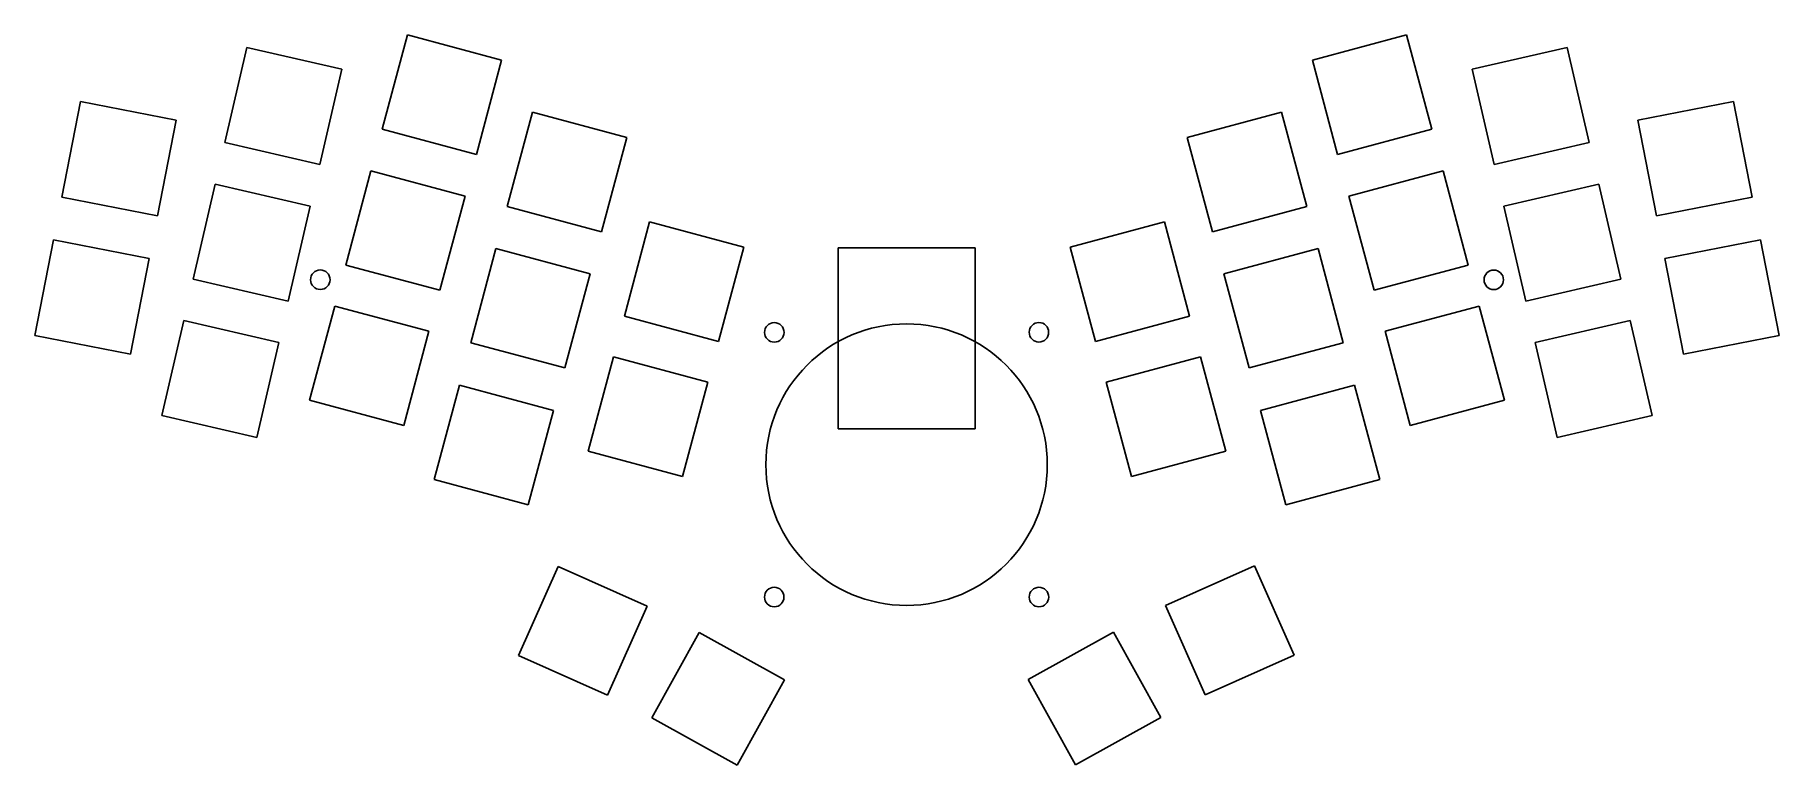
# Model space of a CAD drawing. Extents: x 24 to 274, y -145 to -41.
import ezdxf

# ---------------------------------------------------------------- set-up
doc = ezdxf.new("R2010")
doc.units = 0
doc.layers.add('BLACK', color=7, linetype='CONTINUOUS')

msp = doc.modelspace()

# ---------------------------------------------------------------- linework, layer by layer
at = {"layer": 'BLACK', "linetype": 'CONTINUOUS'}
for p, q in [((51.1143, -56.1055), (54.2637, -42.4643)), ((54.2637, -42.4643), (67.9048, -45.6136)), ((73.6991, -54.1979), (77.3226, -40.675)), ((77.3226, -40.675), (90.8456, -44.2984)), ((207.247, -44.2984), (220.77, -40.675)), ((220.77, -40.675), (224.394, -54.1979)), ((230.189, -45.6136), (243.83, -42.4643)), ((243.83, -42.4643), (246.98, -56.1055)), ((90.8456, -44.2984), (87.2221, -57.8214)), ((210.871, -57.8214), (207.247, -44.2984)), ((67.9048, -45.6136), (64.7555, -59.2548)), ((233.338, -59.2548), (230.189, -45.6136)), ((27.7024, -63.9717), (30.3737, -50.2289)), ((30.3737, -50.2289), (44.1165, -52.9003)), ((91.6564, -65.3021), (95.2799, -51.7791)), ((95.2799, -51.7791), (108.803, -55.4026)), ((189.291, -55.4026), (202.814, -51.7791)), ((202.814, -51.7791), (206.438, -65.3021)), ((253.977, -52.9003), (267.72, -50.229)), ((267.72, -50.229), (270.392, -63.9717)), ((44.1165, -52.9003), (41.4451, -66.6431)), ((87.2221, -57.8214), (73.6991, -54.1979)), ((224.394, -54.1979), (210.871, -57.8214)), ((256.649, -66.6431), (253.977, -52.9003)), ((64.7555, -59.2548), (51.1143, -56.1055)), ((108.803, -55.4026), (105.179, -68.9256)), ((192.915, -68.9256), (189.291, -55.4026)), ((246.98, -56.1055), (233.338, -59.2548)), ((46.5819, -75.7375), (49.7312, -62.0963)), ((49.7312, -62.0963), (63.3724, -65.2457)), ((68.4738, -73.7029), (72.0973, -60.1799)), ((72.0973, -60.1799), (85.6202, -63.8034)), ((212.474, -63.8034), (225.997, -60.1799)), ((225.997, -60.1799), (229.62, -73.7029)), ((234.722, -65.2457), (248.363, -62.0963)), ((248.363, -62.0963), (251.512, -75.7375)), ((41.4451, -66.6431), (27.7024, -63.9717)), ((85.6202, -63.8034), (81.9968, -77.3263)), ((216.097, -77.3263), (212.474, -63.8034)), ((270.392, -63.9717), (256.649, -66.6431)), ((63.3724, -65.2457), (60.2231, -78.8868)), ((105.179, -68.9256), (91.6564, -65.3021)), ((108.478, -81.03), (112.101, -67.5071)), ((112.101, -67.5071), (125.624, -71.1305)), ((172.468, -71.1305), (185.991, -67.5071)), ((185.991, -67.5071), (189.614, -81.03)), ((206.438, -65.3021), (192.915, -68.9256)), ((237.871, -78.8868), (234.722, -65.2457)), ((23.844, -83.8212), (26.5153, -70.0785)), ((26.5153, -70.0785), (40.2581, -72.7498)), ((257.836, -72.7498), (271.579, -70.0785)), ((271.579, -70.0785), (274.25, -83.8212)), ((86.419, -84.8486), (90.0424, -71.3256)), ((90.0424, -71.3256), (103.565, -74.9491)), ((125.624, -71.1305), (122.001, -84.6535)), ((139.155, -71.21), (158.83, -71.21)), ((139.155, -97.215), (139.155, -71.21)), ((158.83, -71.21), (158.83, -97.215)), ((176.091, -84.6535), (172.468, -71.1305)), ((194.529, -74.9491), (208.052, -71.3256)), ((208.052, -71.3256), (211.675, -84.8486)), ((40.2581, -72.7498), (37.5868, -86.4926)), ((81.9968, -77.3263), (68.4738, -73.7029)), ((103.565, -74.9491), (99.9419, -88.4721)), ((198.152, -88.4721), (194.529, -74.9491)), ((229.62, -73.7029), (216.097, -77.3263)), ((260.507, -86.4926), (257.836, -72.7498)), ((60.2231, -78.8868), (46.5819, -75.7375)), ((251.512, -75.7375), (237.871, -78.8868)), ((63.2738, -93.1097), (66.8972, -79.5867)), ((66.8972, -79.5867), (80.4202, -83.2102)), ((217.674, -83.2102), (231.197, -79.5867)), ((231.197, -79.5867), (234.82, -93.1097)), ((42.0681, -95.2892), (45.2174, -81.6481)), ((45.2174, -81.6481), (58.8585, -84.7974)), ((122.001, -84.6535), (108.478, -81.03)), ((189.614, -81.03), (176.091, -84.6535)), ((239.235, -84.7974), (252.877, -81.6481)), ((252.877, -81.6481), (256.026, -95.2892)), ((37.5868, -86.4926), (23.844, -83.8212)), ((58.8585, -84.7974), (55.7092, -98.4385)), ((80.4202, -83.2102), (76.7967, -96.7331)), ((99.9419, -88.4721), (86.419, -84.8486)), ((211.675, -84.8486), (198.152, -88.4721)), ((221.297, -96.7331), (217.674, -83.2102)), ((242.385, -98.4385), (239.235, -84.7974)), ((274.25, -83.8212), (260.507, -86.4926)), ((103.285, -100.412), (106.909, -86.8893)), ((106.909, -86.8893), (120.432, -90.5128)), ((177.662, -90.5128), (191.185, -86.8893)), ((191.185, -86.8893), (194.808, -100.412)), ((81.1598, -104.476), (84.7832, -90.9532)), ((84.7832, -90.9532), (98.3062, -94.5767)), ((120.432, -90.5128), (116.808, -104.036)), ((181.285, -104.036), (177.662, -90.5128)), ((199.788, -94.5767), (213.311, -90.9532)), ((213.311, -90.9532), (216.934, -104.476)), ((76.7967, -96.7331), (63.2738, -93.1097)), ((98.3062, -94.5767), (94.6827, -108.1)), ((203.411, -108.1), (199.788, -94.5767)), ((234.82, -93.1097), (221.297, -96.7331)), ((55.7092, -98.4385), (42.0681, -95.2892)), ((158.83, -97.215), (139.155, -97.215)), ((256.026, -95.2892), (242.385, -98.4385)), ((116.808, -104.036), (103.285, -100.412)), ((194.808, -100.412), (181.285, -104.036)), ((94.6827, -108.1), (81.1598, -104.476)), ((216.934, -104.476), (203.411, -108.1)), ((93.275, -129.737), (98.9693, -116.948)), ((98.9693, -116.948), (111.759, -122.642)), ((186.16, -122.582), (198.95, -116.887)), ((198.95, -116.887), (204.644, -129.677)), ((111.759, -122.642), (106.065, -135.432)), ((191.854, -135.371), (186.16, -122.582)), ((112.433, -138.68), (119.221, -126.435)), ((119.221, -126.435), (131.465, -133.222)), ((166.454, -133.162), (178.698, -126.375)), ((178.698, -126.375), (185.486, -138.619)), ((106.065, -135.432), (93.275, -129.737)), ((204.644, -129.677), (191.854, -135.371)), ((131.465, -133.222), (124.678, -145.467)), ((173.241, -145.407), (166.454, -133.162)), ((124.678, -145.467), (112.433, -138.68)), ((185.486, -138.619), (173.241, -145.407))]:
    msp.add_line(p, q, dxfattribs=at)
at = {"layer": 'BLACK'}
for centre, radius in [((64.815, -75.81), 1.4), ((233.285, -75.82), 1.4), ((129.995, -83.37), 1.4), ((148.989, -102.349), 20.2), ((167.985, -83.35), 1.4), ((129.985, -121.35), 1.4), ((167.995, -121.35), 1.4)]:
    msp.add_circle(centre, radius, dxfattribs=at)

doc.saveas('drawing.dxf')
